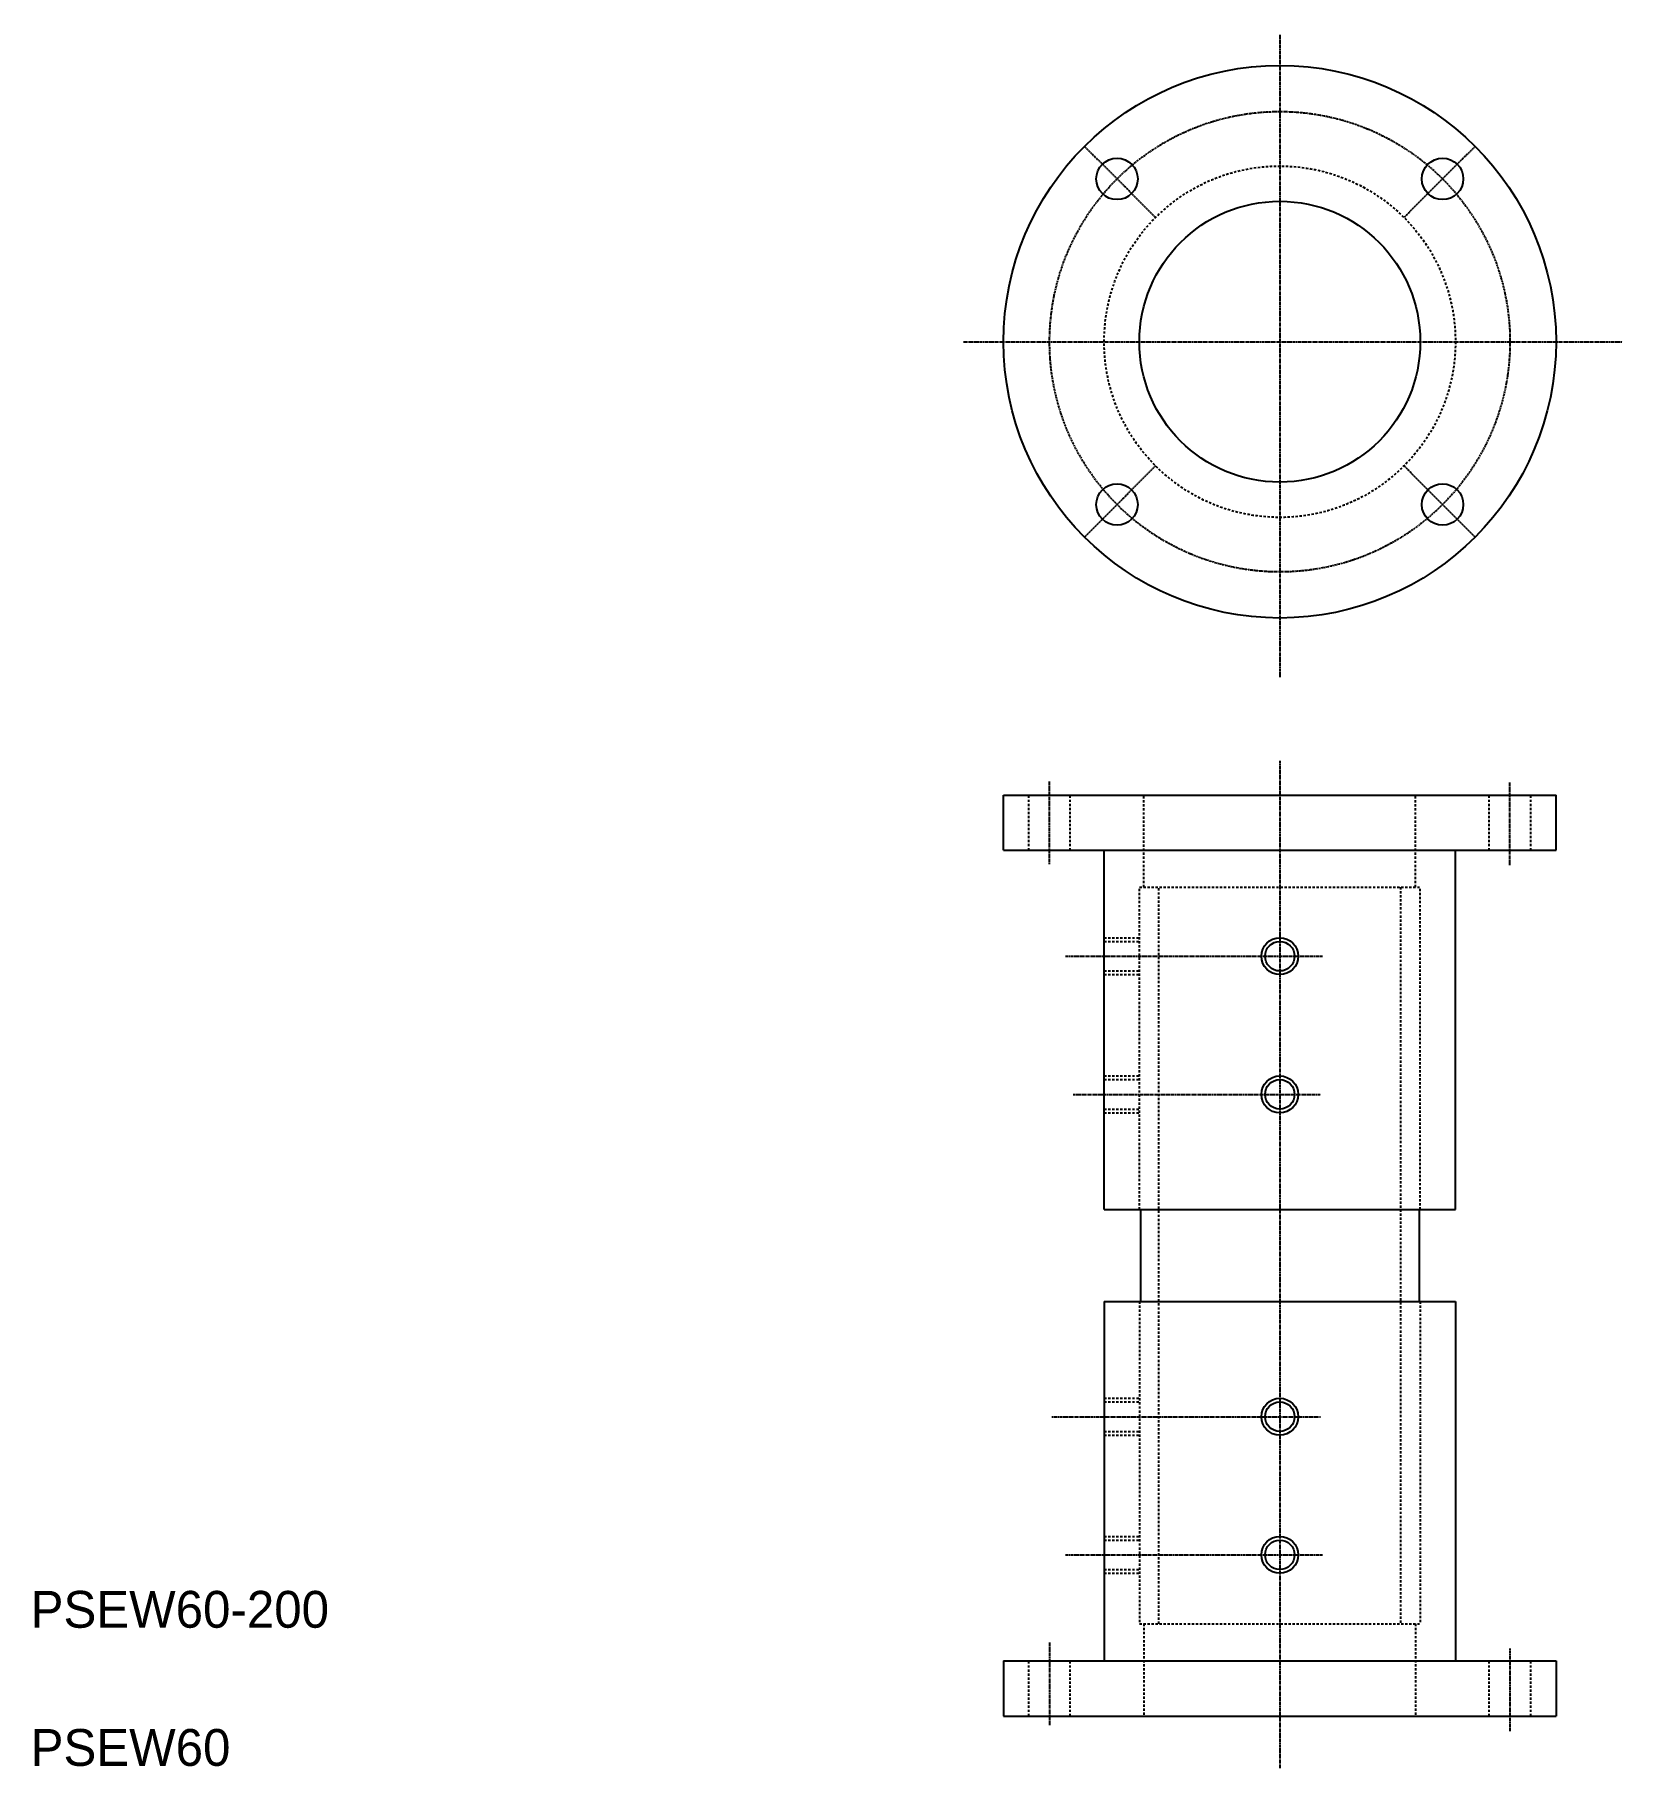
# Model space of a CAD drawing. Extents: x 21 to 366, y 19 to 396.
import ezdxf

# ---------------------------------------------------------------- set-up
doc = ezdxf.new("R2010")
doc.units = 0
doc.header["$LTSCALE"] = 0.25
doc.linetypes.add('CENTER', pattern=[2, 1.25, -0.25, 0.25, -0.25])
doc.linetypes.add('DASHED', pattern=[3.5, 2, -1.5])
doc.layers.get('0').update_dxf_attribs({"linetype": 'CONTINUOUS'})
doc.layers.add('CENTER', color=1, linetype='CENTER')

msp = doc.modelspace()

# ---------------------------------------------------------------- linework, layer by layer
for p, q in [((231.33, 230.83), (351.33, 230.83)), ((231.33, 218.83), (351.33, 218.83)), ((253.18, 140.83), (329.48, 140.83)), ((253.18, 120.83), (329.48, 120.83)), ((321.83, 103.33), (321.83, 103.33)), ((321.83, 85.83), (321.83, 85.83)), ((231.33, 42.83), (351.33, 42.83)), ((231.33, 30.83), (351.33, 30.83))]:
    msp.add_line(p, q)
at = {"color": 7, "linetype": 'CONTINUOUS'}
for p, q in [((231.33, 218.83), (231.33, 230.83)), ((351.33, 218.83), (351.33, 230.83)), ((253.18, 140.83), (253.18, 218.83)), ((329.48, 140.83), (329.48, 218.83)), ((261.08, 140.83), (261.08, 120.83)), ((321.58, 140.83), (321.58, 120.83)), ((253.18, 120.83), (253.18, 42.83)), ((329.48, 120.83), (329.48, 42.83)), ((231.33, 42.83), (231.33, 30.83)), ((351.33, 42.83), (351.33, 30.83))]:
    msp.add_line(p, q, dxfattribs=at)
at = {"color": 3, "linetype": 'DASHED'}
for p, q in [((236.83, 218.83), (236.83, 230.83)), ((245.83, 218.83), (245.83, 230.83)), ((261.83, 210.83), (261.83, 230.83)), ((320.83, 210.83), (320.83, 230.83)), ((336.83, 218.83), (336.83, 230.83)), ((345.83, 218.83), (345.83, 230.83)), ((260.83, 210.83), (321.83, 210.83)), ((260.83, 140.83), (260.83, 210.83)), ((265.08, 50.83), (265.08, 210.83)), ((317.58, 210.83), (317.58, 50.83)), ((321.83, 140.83), (321.83, 210.83)), ((253.18, 199.83), (260.83, 199.83)), ((253.18, 199.03), (260.83, 199.03)), ((253.18, 192.63), (260.83, 192.63)), ((253.18, 191.83), (260.83, 191.83)), ((253.18, 169.83), (260.83, 169.83)), ((253.18, 169.03), (260.83, 169.03)), ((253.18, 162.63), (260.83, 162.63)), ((253.18, 161.83), (260.83, 161.83)), ((260.83, 120.83), (260.83, 50.83)), ((321.83, 120.83), (321.83, 50.83)), ((253.18, 99.83), (260.83, 99.83)), ((253.18, 99.03), (260.83, 99.03)), ((253.18, 92.63), (260.83, 92.63)), ((253.18, 91.83), (260.83, 91.83)), ((253.18, 69.83), (260.83, 69.83)), ((253.18, 69.03), (260.83, 69.03)), ((253.18, 62.63), (260.83, 62.63)), ((253.18, 61.83), (260.83, 61.83)), ((260.83, 50.83), (321.83, 50.83)), ((261.83, 50.83), (261.83, 30.83)), ((320.83, 50.83), (320.83, 30.83)), ((236.83, 30.83), (236.83, 42.83)), ((245.83, 30.83), (245.83, 42.83)), ((336.83, 30.83), (336.83, 42.83)), ((345.83, 30.83), (345.83, 42.83))]:
    msp.add_line(p, q, dxfattribs=at)
for centre, radius in [((291.33, 329.28), 60), ((255.97, 364.64), 4.5), ((326.69, 364.64), 4.5), ((291.33, 329.28), 30.5), ((255.97, 293.93), 4.5), ((326.69, 293.93), 4.5), ((291.33, 195.83), 3.2), ((291.33, 165.83), 3.2), ((291.33, 95.83), 3.2), ((291.33, 65.83), 3.2)]:
    msp.add_circle(centre, radius)
msp.add_circle((291.33, 329.28), 38.15, dxfattribs=at)
at = {"color": 3}
for centre in [(291.33, 195.83), (291.33, 165.83), (291.33, 95.83), (291.33, 65.83)]:
    msp.add_circle(centre, 4, dxfattribs=at)
at = {"layer": 'CENTER', "color": 1, "linetype": 'CENTER'}
for p, q in [((291.33, 395.96), (291.33, 256.43)), ((248.9, 371.71), (264.35, 356.26)), ((333.76, 371.71), (318.31, 356.26)), ((222.6, 329.28), (365.73, 329.28)), ((264.35, 302.31), (248.9, 286.86)), ((318.31, 302.31), (333.76, 286.86)), ((291.33, 238.24), (291.33, 19.47)), ((241.33, 215.81), (241.33, 233.77)), ((341.33, 215.59), (341.33, 233.55)), ((244.81, 195.83), (300.64, 195.83)), ((246.47, 165.83), (300.18, 165.83)), ((241.81, 95.83), (300.18, 95.83)), ((244.81, 65.83), (300.64, 65.83)), ((241.33, 46.83), (241.33, 28.87)), ((341.33, 45.5), (341.33, 27.54))]:
    msp.add_line(p, q, dxfattribs=at)
msp.add_circle((291.33, 329.28), 50, dxfattribs=at)

# ---------------------------------------------------------------- texts
for s, p in [('PSEW60-200', (20, 50)), ('PSEW60', (20, 20))]:
    msp.add_text(s, height=8).set_placement(p)

doc.saveas('drawing.dxf')
